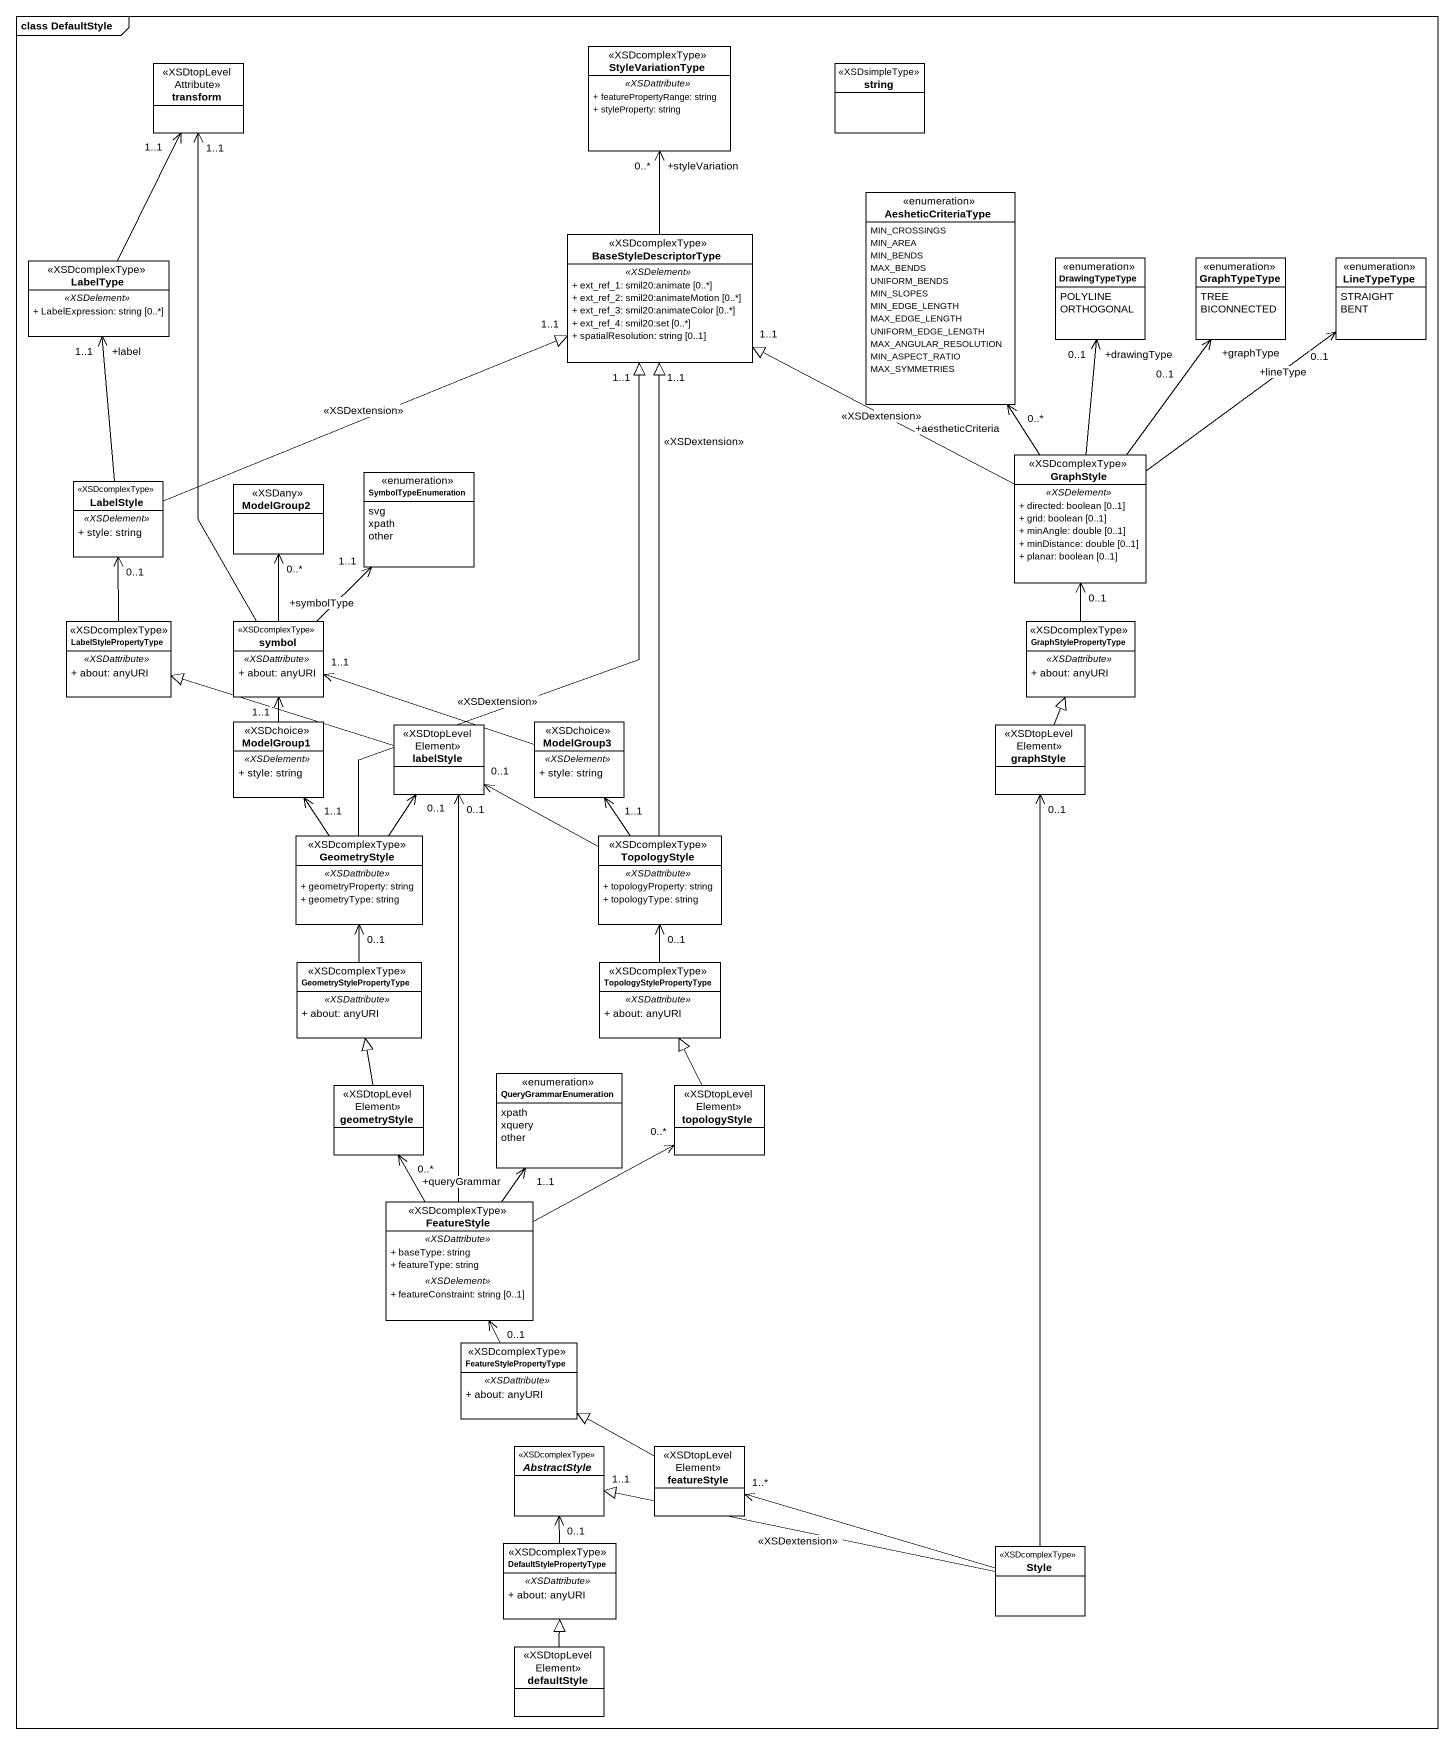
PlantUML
@startuml
mainframe class DefaultStyle
hide circle
hide empty members
skinparam classAttributeIconSize 0
class transform <<XSDtopLevelAttribute>>
class StyleVariationType <<XSDcomplexType>> {
  .. <<XSDattribute>> ..
  + featurePropertyRange: string
  + styleProperty: string
}
class string <<XSDsimpleType>>
enum AesheticCriteriaType {
  MIN_CROSSINGS
  MIN_AREA
  MIN_BENDS
  MAX_BENDS
  UNIFORM_BENDS
  MIN_SLOPES
  MIN_EDGE_LENGTH
  MAX_EDGE_LENGTH
  UNIFORM_EDGE_LENGTH
  MAX_ANGULAR_RESOLUTION
  MIN_ASPECT_RATIO
  MAX_SYMMETRIES
}
class LabelType <<XSDcomplexType>> {
  .. <<XSDelement>> ..
  + LabelExpression: string [0..*]
}
class BaseStyleDescriptorType <<XSDcomplexType>> {
  .. <<XSDelement>> ..
  + ext_ref_1: smil20:animate [0..*]
  + ext_ref_2: smil20:animateMotion [0..*]
  + ext_ref_3: smil20:animateColor [0..*]
  + ext_ref_4: smil20:set [0..*]
  + spatialResolution: string [0..1]
}
enum DrawingTypeType {
  POLYLINE
  ORTHOGONAL
}
enum GraphTypeType {
  TREE
  BICONNECTED
}
enum LineTypeType {
  STRAIGHT
  BENT
}
class LabelStyle <<XSDcomplexType>> {
  .. <<XSDelement>> ..
  + style: string
}
class ModelGroup2 <<XSDany>>
enum SymbolTypeEnumeration {
  svg
  xpath
  other
}
class GraphStyle <<XSDcomplexType>> {
  .. <<XSDelement>> ..
  + directed: boolean [0..1]
  + grid: boolean [0..1]
  + minAngle: double [0..1]
  + minDistance: double [0..1]
  + planar: boolean [0..1]
}
class LabelStylePropertyType <<XSDcomplexType>> {
  .. <<XSDattribute>> ..
  + about: anyURI
}
class symbol <<XSDcomplexType>> {
  .. <<XSDattribute>> ..
  + about: anyURI
}
class GraphStylePropertyType <<XSDcomplexType>> {
  .. <<XSDattribute>> ..
  + about: anyURI
}
class ModelGroup1 <<XSDchoice>> {
  .. <<XSDelement>> ..
  + style: string
}
class labelStyle <<XSDtopLevelElement>>
class ModelGroup3 <<XSDchoice>> {
  .. <<XSDelement>> ..
  + style: string
}
class graphStyle <<XSDtopLevelElement>>
class GeometryStyle <<XSDcomplexType>> {
  .. <<XSDattribute>> ..
  + geometryProperty: string
  + geometryType: string
}
class TopologyStyle <<XSDcomplexType>> {
  .. <<XSDattribute>> ..
  + topologyProperty: string
  + topologyType: string
}
class GeometryStylePropertyType <<XSDcomplexType>> {
  .. <<XSDattribute>> ..
  + about: anyURI
}
class TopologyStylePropertyType <<XSDcomplexType>> {
  .. <<XSDattribute>> ..
  + about: anyURI
}
enum QueryGrammarEnumeration {
  xpath
  xquery
  other
}
class geometryStyle <<XSDtopLevelElement>>
class topologyStyle <<XSDtopLevelElement>>
class FeatureStyle <<XSDcomplexType>> {
  .. <<XSDattribute>> ..
  + baseType: string
  + featureType: string
  .. <<XSDelement>> ..
  + featureConstraint: string [0..1]
}
class FeatureStylePropertyType <<XSDcomplexType>> {
  .. <<XSDattribute>> ..
  + about: anyURI
}
abstract class AbstractStyle <<XSDcomplexType>>
class featureStyle <<XSDtopLevelElement>>
class DefaultStylePropertyType <<XSDcomplexType>> {
  .. <<XSDattribute>> ..
  + about: anyURI
}
class Style <<XSDcomplexType>>
class defaultStyle <<XSDtopLevelElement>>
LabelType -up-> "1..1" transform
BaseStyleDescriptorType -up-> "+styleVariation\n0..*" StyleVariationType
LabelStyle -up-> "+label\n1..1" LabelType
LabelStyle -right-|> "1..1" BaseStyleDescriptorType : <<XSDextension>>
GraphStyle -up-> "+aestheticCriteria\n0..*" AesheticCriteriaType
GraphStyle -left-|> "1..1" BaseStyleDescriptorType : <<XSDextension>>
GraphStyle -up-> "+drawingType\n0..1" DrawingTypeType
GraphStyle -up-> "+graphType\n0..1" GraphTypeType
GraphStyle -up-> "+lineType\n0..1" LineTypeType
LabelStylePropertyType -up-> "0..1" LabelStyle
symbol -up-> "1..1" transform
symbol -up-> "0..*" ModelGroup2
symbol -up-> "+symbolType\n1..1" SymbolTypeEnumeration
GraphStylePropertyType -up-> "0..1" GraphStyle
ModelGroup1 -up-> "1..1" symbol
labelStyle -left-|> LabelStylePropertyType
ModelGroup3 -left-> "1..1" symbol
graphStyle -up-|> GraphStylePropertyType
GeometryStyle -up-|> "1..1" BaseStyleDescriptorType : <<XSDextension>>
GeometryStyle -up-> "1..1" ModelGroup1
GeometryStyle -up-> "0..1" labelStyle
TopologyStyle -up-|> "1..1" BaseStyleDescriptorType : <<XSDextension>>
TopologyStyle -left-> "0..1" labelStyle
TopologyStyle -up-> "1..1" ModelGroup3
GeometryStylePropertyType -up-> "0..1" GeometryStyle
TopologyStylePropertyType -up-> "0..1" TopologyStyle
geometryStyle -up-|> GeometryStylePropertyType
topologyStyle -up-|> TopologyStylePropertyType
FeatureStyle -up-> "0..1" labelStyle
FeatureStyle -up-> "+queryGrammar\n1..1" QueryGrammarEnumeration
FeatureStyle -up-> "0..*" geometryStyle
FeatureStyle -right-> "0..*" topologyStyle
FeatureStylePropertyType -up-> "0..1" FeatureStyle
featureStyle -left-|> FeatureStylePropertyType
DefaultStylePropertyType -up-> "0..1" AbstractStyle
Style -up-> "0..1" graphStyle
Style -left-|> "1..1" AbstractStyle : <<XSDextension>>
Style -left-> "1..*" featureStyle
defaultStyle -up-|> DefaultStylePropertyType
@enduml
